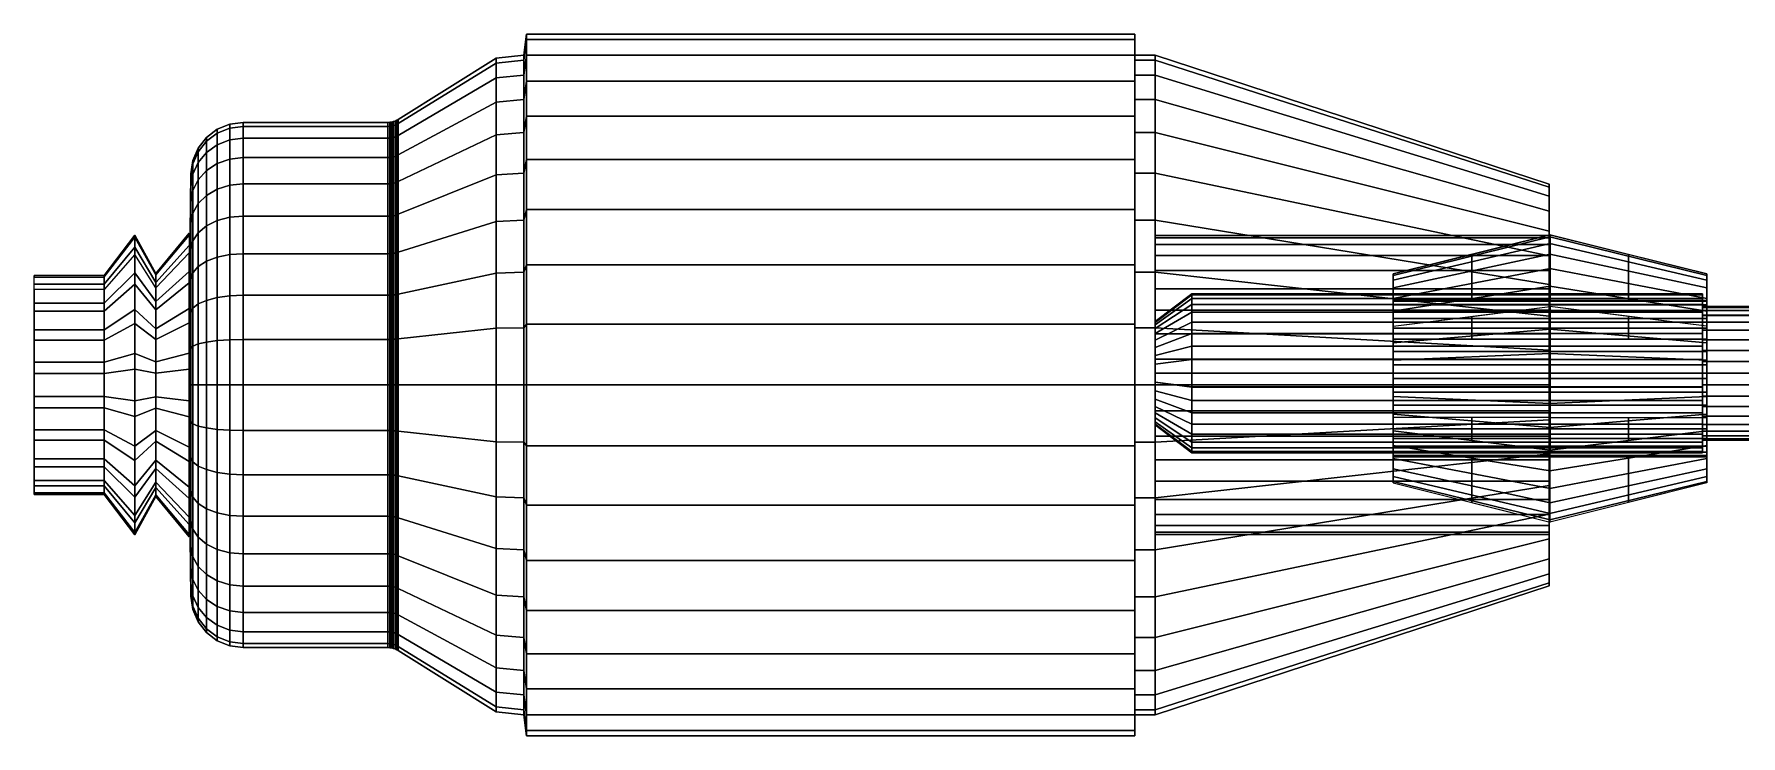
# Model space of a CAD drawing. Extents: x 30 to 421, y 59 to 190.
# Drawn here: x 290.6 to 355.9, y 76.6 to 103.5 of the extents above; entities that cross this region are included whole.
import ezdxf

# ---------------------------------------------------------------- set-up
doc = ezdxf.new("R2010")
doc.units = 0
doc.header["$MEASUREMENT"] = 0
doc.layers.get('0').update_dxf_attribs({"linetype": 'CONTINUOUS'})
for name, color, linetype in [('CHK', 7, 'CONTINUOUS'), ('CRK1', 7, 'CONTINUOUS'), ('GEAR2', 7, 'CONTINUOUS'), ('JAWS', 7, 'CONTINUOUS'), ('MESH2', 7, 'CONTINUOUS')]:
    doc.layers.add(name, color=color, linetype=linetype)

# ---------------------------------------------------------------- blocks, each defined once
blk = doc.blocks.new('JAWS')
mesh = blk.add_polymesh((2, 7))
for k, corner in enumerate([(6, 3.464, 2), (6, 3.759, 1.368), (6, 3.939, 0.695), (6, 4), (6, 3.939, -0.695), (6, 3.759, -1.368), (6, 3.464, -2), (0, 4.763, 2.75), (0, 5.168, 1.881), (0, 5.416, 0.955), (0, 5.5), (0, 5.416, -0.955), (0, 5.168, -1.881), (0, 4.763, -2.75)]):
    mesh.set_mesh_vertex(divmod(k, 7), corner)
mesh = blk.add_polymesh((2, 3))
for k, corner in enumerate([(6, 3.464, -2), (3, 4.114, -2.375), (0, 4.763, -2.75), (6, 2.598, -1.5), (3, 2.598, -1.5), (0, 2.598, -1.5)]):
    mesh.set_mesh_vertex(divmod(k, 3), corner)
mesh = blk.add_polymesh((2, 3))
for k, corner in enumerate([(6, 3.464, 2), (3, 4.114, 2.375), (0, 4.763, 2.75), (6, 2.598, 1.5), (3, 2.598, 1.5), (0, 2.598, 1.5)]):
    mesh.set_mesh_vertex(divmod(k, 3), corner)
mesh = blk.add_polymesh((2, 7))
for k, corner in enumerate([(6, 3.464, 2), (6, 3.759, 1.368), (6, 3.939, 0.695), (6, 4), (6, 3.939, -0.695), (6, 3.759, -1.368), (6, 3.464, -2), (6, 2.598, 1.5), (6, 2.819, 1.026), (6, 2.954, 0.521), (6, 3), (6, 2.954, -0.521), (6, 2.819, -1.026), (6, 2.598, -1.5)]):
    mesh.set_mesh_vertex(divmod(k, 7), corner)
mesh = blk.add_polymesh((2, 7))
for k, corner in enumerate([(6, 2.598, 1.5), (6, 2.819, 1.026), (6, 2.954, 0.521), (6, 3), (6, 2.954, -0.521), (6, 2.819, -1.026), (6, 2.598, -1.5), (0, 2.598, 1.5), (0, 2.819, 1.026), (0, 2.954, 0.521), (0, 3), (0, 2.954, -0.521), (0, 2.819, -1.026), (0, 2.598, -1.5)]):
    mesh.set_mesh_vertex(divmod(k, 7), corner)
mesh = blk.add_polymesh((2, 7))
for k, corner in enumerate([(6, -3.464, 2), (6, -3.064, 2.571), (6, -2.571, 3.064), (6, -2, 3.464), (6, -1.368, 3.759), (6, -0.695, 3.939), (6, 0, 4), (0, -4.763, 2.75), (0, -4.213, 3.535), (0, -3.535, 4.213), (0, -2.75, 4.763), (0, -1.881, 5.168), (0, -0.955, 5.416), (0, 0, 5.5)]):
    mesh.set_mesh_vertex(divmod(k, 7), corner)
mesh = blk.add_polymesh((2, 3))
for k, corner in enumerate([(6, 0, 4), (3, 0, 4.75), (0, 0, 5.5), (6, 0, 3), (3, 0, 3), (0, 0, 3)]):
    mesh.set_mesh_vertex(divmod(k, 3), corner)
mesh = blk.add_polymesh((2, 7))
for k, corner in enumerate([(6, -2.598, 1.5), (6, -2.298, 1.928), (6, -1.928, 2.298), (6, -1.5, 2.598), (6, -1.026, 2.819), (6, -0.521, 2.954), (6, 0, 3), (0, -2.598, 1.5), (0, -2.298, 1.928), (0, -1.928, 2.298), (0, -1.5, 2.598), (0, -1.026, 2.819), (0, -0.521, 2.954), (0, 0, 3)]):
    mesh.set_mesh_vertex(divmod(k, 7), corner)
mesh = blk.add_polymesh((2, 7))
for k, corner in enumerate([(6, -3.464, 2), (6, -3.064, 2.571), (6, -2.571, 3.064), (6, -2, 3.464), (6, -1.368, 3.759), (6, -0.695, 3.939), (6, 0, 4), (6, -2.598, 1.5), (6, -2.298, 1.928), (6, -1.928, 2.298), (6, -1.5, 2.598), (6, -1.026, 2.819), (6, -0.521, 2.954), (6, 0, 3)]):
    mesh.set_mesh_vertex(divmod(k, 7), corner)
mesh = blk.add_polymesh((2, 7))
for k, corner in enumerate([(6, 0, -4), (6, -0.695, -3.939), (6, -1.368, -3.759), (6, -2, -3.464), (6, -2.571, -3.064), (6, -3.064, -2.571), (6, -3.464, -2), (0, 0, -5.5), (0, -0.955, -5.416), (0, -1.881, -5.168), (0, -2.75, -4.763), (0, -3.535, -4.213), (0, -4.213, -3.535), (0, -4.763, -2.75)]):
    mesh.set_mesh_vertex(divmod(k, 7), corner)
mesh = blk.add_polymesh((2, 3))
for k, corner in enumerate([(6, 0, -4), (3, 0, -4.75), (0, 0, -5.5), (6, 0, -3), (3, 0, -3), (0, 0, -3)]):
    mesh.set_mesh_vertex(divmod(k, 3), corner)
mesh = blk.add_polymesh((2, 7))
for k, corner in enumerate([(6, 0, -3), (6, -0.521, -2.954), (6, -1.026, -2.819), (6, -1.5, -2.598), (6, -1.928, -2.298), (6, -2.298, -1.928), (6, -2.598, -1.5), (0, 0, -3), (0, -0.521, -2.954), (0, -1.026, -2.819), (0, -1.5, -2.598), (0, -1.928, -2.298), (0, -2.298, -1.928), (0, -2.598, -1.5)]):
    mesh.set_mesh_vertex(divmod(k, 7), corner)
mesh = blk.add_polymesh((2, 7))
for k, corner in enumerate([(6, 0, -4), (6, -0.695, -3.939), (6, -1.368, -3.759), (6, -2, -3.464), (6, -2.571, -3.064), (6, -3.064, -2.571), (6, -3.464, -2), (6, 0, -3), (6, -0.521, -2.954), (6, -1.026, -2.819), (6, -1.5, -2.598), (6, -1.928, -2.298), (6, -2.298, -1.928), (6, -2.598, -1.5)]):
    mesh.set_mesh_vertex(divmod(k, 7), corner)
mesh = blk.add_polymesh((2, 3))
for k, corner in enumerate([(6, -3.464, -2), (3, -4.114, -2.375), (0, -4.763, -2.75), (6, -2.598, -1.5), (3, -2.598, -1.5), (0, -2.598, -1.5)]):
    mesh.set_mesh_vertex(divmod(k, 3), corner)
mesh = blk.add_polymesh((2, 3))
for k, corner in enumerate([(6, -3.464, 2), (3, -4.114, 2.375), (0, -4.763, 2.75), (6, -2.598, 1.5), (3, -2.598, 1.5), (0, -2.598, 1.5)]):
    mesh.set_mesh_vertex(divmod(k, 3), corner)
blk = doc.blocks.new('BIT')
at = {"layer": 'MESH2'}
for points in [[(-28.118, -51.078), (-28.118, -51.563), (-47.663, -51.563), (-49.059, -50.496), (-49.059, -48.52)], [(-21.603, -51.078), (-28.118, -51.078)]]:
    blk.add_lwpolyline(points, dxfattribs=at)
mesh = blk.add_polymesh((36, 5), dxfattribs=dict(at, m_close=True))
for k, corner in enumerate([(-28.118, -51.078), (-28.118, -51.563), (-47.663, -51.563), (-49.059, -50.496), (-49.059, -48.52), (-28.118, -51.039, -0.444), (-28.118, -51.516, -0.528), (-47.663, -51.516, -0.528), (-49.059, -50.466, -0.343), (-49.059, -48.52), (-28.118, -50.923, -0.875), (-28.118, -51.379, -1.041), (-47.663, -51.379, -1.041), (-49.059, -50.377, -0.676), (-49.059, -48.52), (-28.118, -50.735, -1.279), (-28.118, -51.155, -1.521), (-47.663, -51.155, -1.521), (-49.059, -50.231, -0.988), (-49.059, -48.52), (-28.118, -50.479, -1.644), (-28.118, -50.851, -1.956), (-47.663, -50.851, -1.956), (-49.059, -50.034, -1.27), (-49.059, -48.52), (-28.118, -50.164, -1.959), (-28.118, -50.476, -2.331), (-47.663, -50.476, -2.331), (-49.059, -49.79, -1.513), (-49.059, -48.52), (-28.118, -49.799, -2.215), (-28.118, -50.041, -2.635), (-47.663, -50.041, -2.635), (-49.059, -49.508, -1.711), (-49.059, -48.52), (-28.118, -49.395, -2.403), (-28.118, -49.561, -2.859), (-47.663, -49.561, -2.859), (-49.059, -49.196, -1.857), (-49.059, -48.52), (-28.118, -48.964, -2.519), (-28.118, -49.048, -2.996), (-47.663, -49.048, -2.996), (-49.059, -48.863, -1.946), (-49.059, -48.52), (-28.118, -48.52, -2.558), (-28.118, -48.52, -3.042), (-47.663, -48.52, -3.042), (-49.059, -48.52, -1.976), (-49.059, -48.52), (-28.118, -48.076, -2.519), (-28.118, -47.992, -2.996), (-47.663, -47.992, -2.996), (-49.059, -48.177, -1.946), (-49.059, -48.52), (-28.118, -47.645, -2.403), (-28.118, -47.479, -2.859), (-47.663, -47.479, -2.859), (-49.059, -47.844, -1.857), (-49.059, -48.52), (-28.118, -47.241, -2.215), (-28.118, -46.999, -2.635), (-47.663, -46.999, -2.635), (-49.059, -47.532, -1.711), (-49.059, -48.52), (-28.118, -46.876, -1.959), (-28.118, -46.564, -2.331), (-47.663, -46.564, -2.331), (-49.059, -47.25, -1.513), (-49.059, -48.52), (-28.118, -46.561, -1.644), (-28.118, -46.189, -1.956), (-47.663, -46.189, -1.956), (-49.059, -47.007, -1.27), (-49.059, -48.52), (-28.118, -46.305, -1.279), (-28.118, -45.885, -1.521), (-47.663, -45.885, -1.521), (-49.059, -46.809, -0.988), (-49.059, -48.52), (-28.118, -46.117, -0.875), (-28.118, -45.661, -1.041), (-47.663, -45.661, -1.041), (-49.059, -46.664, -0.676), (-49.059, -48.52), (-28.118, -46.001, -0.444), (-28.118, -45.524, -0.528), (-47.663, -45.524, -0.528), (-49.059, -46.574, -0.343), (-49.059, -48.52), (-28.118, -45.962), (-28.118, -45.478), (-47.663, -45.478), (-49.059, -46.544), (-49.059, -48.52), (-28.118, -46.001, 0.444), (-28.118, -45.524, 0.528), (-47.663, -45.524, 0.528), (-49.059, -46.574, 0.343), (-49.059, -48.52), (-28.118, -46.117, 0.875), (-28.118, -45.661, 1.041), (-47.663, -45.661, 1.041), (-49.059, -46.664, 0.676), (-49.059, -48.52), (-28.118, -46.305, 1.279), (-28.118, -45.885, 1.521), (-47.663, -45.885, 1.521), (-49.059, -46.809, 0.988), (-49.059, -48.52), (-28.118, -46.561, 1.644), (-28.118, -46.189, 1.956), (-47.663, -46.189, 1.956), (-49.059, -47.007, 1.27), (-49.059, -48.52), (-28.118, -46.876, 1.959), (-28.118, -46.564, 2.331), (-47.663, -46.564, 2.331), (-49.059, -47.25, 1.513), (-49.059, -48.52), (-28.118, -47.241, 2.215), (-28.118, -46.999, 2.635), (-47.663, -46.999, 2.635), (-49.059, -47.532, 1.711), (-49.059, -48.52), (-28.118, -47.645, 2.403), (-28.118, -47.479, 2.859), (-47.663, -47.479, 2.859), (-49.059, -47.844, 1.857), (-49.059, -48.52), (-28.118, -48.076, 2.519), (-28.118, -47.992, 2.996), (-47.663, -47.992, 2.996), (-49.059, -48.177, 1.946), (-49.059, -48.52), (-28.118, -48.52, 2.558), (-28.118, -48.52, 3.042), (-47.663, -48.52, 3.042), (-49.059, -48.52, 1.976), (-49.059, -48.52), (-28.118, -48.964, 2.519), (-28.118, -49.048, 2.996), (-47.663, -49.048, 2.996), (-49.059, -48.863, 1.946), (-49.059, -48.52), (-28.118, -49.395, 2.403), (-28.118, -49.561, 2.859), (-47.663, -49.561, 2.859), (-49.059, -49.196, 1.857), (-49.059, -48.52), (-28.118, -49.799, 2.215), (-28.118, -50.041, 2.635), (-47.663, -50.041, 2.635), (-49.059, -49.508, 1.711), (-49.059, -48.52), (-28.118, -50.164, 1.959), (-28.118, -50.476, 2.331), (-47.663, -50.476, 2.331), (-49.059, -49.79, 1.513), (-49.059, -48.52), (-28.118, -50.479, 1.644), (-28.118, -50.851, 1.956), (-47.663, -50.851, 1.956), (-49.059, -50.034, 1.27), (-49.059, -48.52), (-28.118, -50.735, 1.279), (-28.118, -51.155, 1.521), (-47.663, -51.155, 1.521), (-49.059, -50.231, 0.988), (-49.059, -48.52), (-28.118, -50.923, 0.875), (-28.118, -51.379, 1.041), (-47.663, -51.379, 1.041), (-49.059, -50.377, 0.676), (-49.059, -48.52), (-28.118, -51.039, 0.444), (-28.118, -51.516, 0.528), (-47.663, -51.516, 0.528), (-49.059, -50.466, 0.343), (-49.059, -48.52)]):
    mesh.set_mesh_vertex(divmod(k, 5), corner)
mesh = blk.add_polymesh((36, 2), dxfattribs=dict(at, m_close=True))
for k, corner in enumerate([(-28.118, -51.078), (-21.603, -51.078), (-28.118, -51.039, -0.444), (-21.603, -51.039, -0.444), (-28.118, -50.923, -0.875), (-21.603, -50.923, -0.875), (-28.118, -50.735, -1.279), (-21.603, -50.735, -1.279), (-28.118, -50.479, -1.644), (-21.603, -50.479, -1.644), (-28.118, -50.164, -1.959), (-21.603, -50.164, -1.959), (-28.118, -49.799, -2.215), (-21.603, -49.799, -2.215), (-28.118, -49.395, -2.403), (-21.603, -49.395, -2.403), (-28.118, -48.964, -2.519), (-21.603, -48.964, -2.519), (-28.118, -48.52, -2.558), (-21.603, -48.52, -2.558), (-28.118, -48.076, -2.519), (-21.603, -48.076, -2.519), (-28.118, -47.645, -2.403), (-21.603, -47.645, -2.403), (-28.118, -47.241, -2.215), (-21.603, -47.241, -2.215), (-28.118, -46.876, -1.959), (-21.603, -46.876, -1.959), (-28.118, -46.561, -1.644), (-21.603, -46.561, -1.644), (-28.118, -46.305, -1.279), (-21.603, -46.305, -1.279), (-28.118, -46.117, -0.875), (-21.603, -46.117, -0.875), (-28.118, -46.001, -0.444), (-21.603, -46.001, -0.444), (-28.118, -45.962), (-21.603, -45.962), (-28.118, -46.001, 0.444), (-21.603, -46.001, 0.444), (-28.118, -46.117, 0.875), (-21.603, -46.117, 0.875), (-28.118, -46.305, 1.279), (-21.603, -46.305, 1.279), (-28.118, -46.561, 1.644), (-21.603, -46.561, 1.644), (-28.118, -46.876, 1.959), (-21.603, -46.876, 1.959), (-28.118, -47.241, 2.215), (-21.603, -47.241, 2.215), (-28.118, -47.645, 2.403), (-21.603, -47.645, 2.403), (-28.118, -48.076, 2.519), (-21.603, -48.076, 2.519), (-28.118, -48.52, 2.558), (-21.603, -48.52, 2.558), (-28.118, -48.964, 2.519), (-21.603, -48.964, 2.519), (-28.118, -49.395, 2.403), (-21.603, -49.395, 2.403), (-28.118, -49.799, 2.215), (-21.603, -49.799, 2.215), (-28.118, -50.164, 1.959), (-21.603, -50.164, 1.959), (-28.118, -50.479, 1.644), (-21.603, -50.479, 1.644), (-28.118, -50.735, 1.279), (-21.603, -50.735, 1.279), (-28.118, -50.923, 0.875), (-21.603, -50.923, 0.875), (-28.118, -51.039, 0.444), (-21.603, -51.039, 0.444)]):
    mesh.set_mesh_vertex(divmod(k, 2), corner)

msp = doc.modelspace()

# ---------------------------------------------------------------- block references
at = {"layer": 'CRK1', "color": 1, "extrusion": (2.3383e-10, 0.5, 0.866025), "rotation": 179.9999999732051}
msp.add_blockref('BIT', (-382.568, -127.011, 45.101), dxfattribs=at)
at = {"layer": 'JAWS', "extrusion": (2.3383e-10, 0.5, 0.866025), "xscale": -1, "rotation": 179.9999999732051}
msp.add_blockref('JAWS', (-348.618, -77.982, 45.581), dxfattribs=at)
at = {"layer": 'JAWS', "extrusion": (2.3383e-10, 0.5, 0.866025), "rotation": 179.9999999732051}
msp.add_blockref('JAWS', (-348.612, -77.982, 45.581), dxfattribs=at)

# ---------------------------------------------------------------- meshes
at = {"layer": 'CHK'}
mesh = msp.add_polymesh((4, 9), dxfattribs=at)
for k, corner in enumerate([(333.509, 95.711, 1.018), (348.577, 95.711, 1.018), (348.577, 97.644, 1.359), (333.511, 102.504, 2.215), (332.729, 102.504, 2.215), (332.729, 103.302, 2.356), (309.445, 103.302, 2.356), (309.348, 102.504, 2.215), (308.285, 102.392, 2.196), (333.509, 95.798, 0.024), (348.577, 95.798, 0.024), (348.577, 97.761, 0.024), (333.511, 102.696, 0.024), (332.729, 102.696, 0.024), (332.729, 103.507, 0.024), (309.445, 103.507, 0.024), (309.348, 102.696, 0.024), (308.285, 102.582, 0.024), (333.509, 95.711, -0.97), (348.577, 95.711, -0.97), (348.577, 97.644, -1.311), (333.511, 102.504, -2.168), (332.729, 102.504, -2.168), (332.729, 103.302, -2.309), (309.445, 103.302, -2.309), (309.348, 102.504, -2.168), (308.285, 102.392, -2.148), (333.509, 95.453, -1.934), (348.577, 95.453, -1.934), (348.577, 97.297, -2.605), (333.511, 101.934, -4.293), (332.729, 101.934, -4.293), (332.729, 102.696, -4.57), (309.445, 102.696, -4.57), (309.348, 101.934, -4.293), (308.285, 101.827, -4.254)]):
    mesh.set_mesh_vertex(divmod(k, 9), corner)
mesh = msp.add_polymesh((9, 9), dxfattribs=at)
for k, corner in enumerate([(333.509, 90.074, 5.748), (348.577, 90.074, 5.748), (348.577, 90.074, 7.71), (333.511, 90.074, 12.645), (332.729, 90.074, 12.645), (332.729, 90.074, 13.456), (309.445, 90.074, 13.456), (309.348, 90.074, 12.645), (308.285, 90.074, 12.531), (333.509, 91.068, 5.661), (348.577, 91.068, 5.661), (348.577, 91.409, 7.594), (333.511, 92.266, 12.454), (332.729, 92.266, 12.454), (332.729, 92.407, 13.252), (309.445, 92.407, 13.252), (309.348, 92.266, 12.454), (308.285, 92.246, 12.341), (333.509, 92.032, 5.402), (348.577, 92.032, 5.402), (348.577, 92.703, 7.247), (333.511, 94.391, 11.884), (332.729, 94.391, 11.884), (332.729, 94.668, 12.646), (309.445, 94.668, 12.646), (309.348, 94.391, 11.884), (308.285, 94.352, 11.777), (333.509, 92.936, 4.981), (348.577, 92.936, 4.981), (348.577, 93.917, 6.681), (333.511, 96.385, 10.954), (332.729, 96.385, 10.954), (332.729, 96.79, 11.657), (309.445, 96.79, 11.657), (309.348, 96.385, 10.954), (308.285, 96.328, 10.856), (333.509, 93.753, 4.408), (348.577, 93.753, 4.408), (348.577, 95.015, 5.912), (333.511, 98.187, 9.692), (332.729, 98.187, 9.692), (332.729, 98.708, 10.314), (309.445, 98.708, 10.314), (309.348, 98.187, 9.692), (308.285, 98.114, 9.605), (333.509, 94.459, 3.703), (348.577, 94.459, 3.703), (348.577, 95.962, 4.965), (333.511, 99.743, 8.137), (332.729, 99.743, 8.137), (332.729, 100.364, 8.658), (309.445, 100.364, 8.658), (309.348, 99.743, 8.137), (308.285, 99.655, 8.063), (333.509, 95.031, 2.886), (348.577, 95.031, 2.886), (348.577, 96.731, 3.867), (333.511, 101.005, 6.335), (332.729, 101.005, 6.335), (332.729, 101.707, 6.74), (309.445, 101.707, 6.74), (309.348, 101.005, 6.335), (308.285, 100.906, 6.278), (333.509, 95.453, 1.981), (348.577, 95.453, 1.981), (348.577, 97.297, 2.653), (333.511, 101.934, 4.341), (332.729, 101.934, 4.341), (332.729, 102.696, 4.618), (309.445, 102.696, 4.618), (309.348, 101.934, 4.341), (308.285, 101.827, 4.302), (333.509, 95.711, 1.018), (348.577, 95.711, 1.018), (348.577, 97.644, 1.359), (333.511, 102.504, 2.215), (332.729, 102.504, 2.215), (332.729, 103.302, 2.356), (309.445, 103.302, 2.356), (309.348, 102.504, 2.215), (308.285, 102.392, 2.196)]):
    mesh.set_mesh_vertex(divmod(k, 9), corner)
mesh = msp.add_polymesh((4, 9), dxfattribs=at)
for k, corner in enumerate([(308.285, 102.392, 2.196), (304.541, 100.087, 1.789), (304.48, 100.053, 1.783), (304.416, 100.025, 1.778), (304.35, 100.003, 1.775), (304.282, 99.988, 1.772), (304.213, 99.978, 1.77), (304.143, 99.975, 1.77), (298.604, 99.975, 1.77), (308.285, 102.582, 0.024), (304.541, 100.241, 0.024), (304.48, 100.207, 0.024), (304.416, 100.179, 0.024), (304.35, 100.157, 0.024), (304.282, 100.14, 0.024), (304.213, 100.131, 0.024), (304.143, 100.127, 0.024), (298.604, 100.127, 0.024), (308.285, 102.392, -2.148), (304.541, 100.087, -1.742), (304.48, 100.053, -1.736), (304.416, 100.025, -1.731), (304.35, 100.003, -1.727), (304.282, 99.988, -1.724), (304.213, 99.978, -1.723), (304.143, 99.975, -1.722), (298.604, 99.975, -1.722), (308.285, 101.827, -4.254), (304.541, 99.628, -3.454), (304.48, 99.596, -3.442), (304.416, 99.569, -3.432), (304.35, 99.548, -3.425), (304.282, 99.533, -3.419), (304.213, 99.524, -3.416), (304.143, 99.521, -3.415), (298.604, 99.521, -3.415)]):
    mesh.set_mesh_vertex(divmod(k, 9), corner)
mesh = msp.add_polymesh((9, 9), dxfattribs=at)
for k, corner in enumerate([(308.285, 90.074, 12.531), (304.541, 90.074, 10.191), (304.48, 90.074, 10.157), (304.416, 90.074, 10.129), (304.35, 90.074, 10.106), (304.282, 90.074, 10.09), (304.213, 90.074, 10.081), (304.143, 90.074, 10.077), (298.604, 90.074, 10.077), (308.285, 92.246, 12.341), (304.541, 91.84, 10.037), (304.48, 91.834, 10.003), (304.416, 91.829, 9.975), (304.35, 91.825, 9.953), (304.282, 91.822, 9.937), (304.213, 91.82, 9.928), (304.143, 91.82, 9.925), (298.604, 91.82, 9.925), (308.285, 94.352, 11.777), (304.541, 93.551, 9.578), (304.48, 93.54, 9.546), (304.416, 93.53, 9.519), (304.35, 93.522, 9.498), (304.282, 93.517, 9.483), (304.213, 93.514, 9.474), (304.143, 93.512, 9.471), (298.604, 93.512, 9.471), (308.285, 96.328, 10.856), (304.541, 95.158, 8.829), (304.48, 95.141, 8.799), (304.416, 95.126, 8.775), (304.35, 95.115, 8.756), (304.282, 95.107, 8.742), (304.213, 95.102, 8.733), (304.143, 95.101, 8.73), (298.604, 95.101, 8.73), (308.285, 98.114, 9.605), (304.541, 96.61, 7.813), (304.48, 96.588, 7.786), (304.416, 96.569, 7.765), (304.35, 96.555, 7.747), (304.282, 96.545, 7.735), (304.213, 96.538, 7.728), (304.143, 96.536, 7.725), (298.604, 96.536, 7.725), (308.285, 99.655, 8.063), (304.541, 97.863, 6.559), (304.48, 97.837, 6.537), (304.416, 97.815, 6.519), (304.35, 97.798, 6.505), (304.282, 97.785, 6.494), (304.213, 97.778, 6.488), (304.143, 97.775, 6.486), (298.604, 97.775, 6.486), (308.285, 100.906, 6.278), (304.541, 98.879, 5.108), (304.48, 98.85, 5.09), (304.416, 98.825, 5.076), (304.35, 98.806, 5.065), (304.282, 98.792, 5.057), (304.213, 98.783, 5.052), (304.143, 98.781, 5.051), (298.604, 98.781, 5.051), (308.285, 101.827, 4.302), (304.541, 99.628, 3.501), (304.48, 99.596, 3.49), (304.416, 99.569, 3.48), (304.35, 99.548, 3.472), (304.282, 99.533, 3.467), (304.213, 99.524, 3.463), (304.143, 99.521, 3.462), (298.604, 99.521, 3.462), (308.285, 102.392, 2.196), (304.541, 100.087, 1.789), (304.48, 100.053, 1.783), (304.416, 100.025, 1.778), (304.35, 100.003, 1.775), (304.282, 99.988, 1.772), (304.213, 99.978, 1.77), (304.143, 99.975, 1.77), (298.604, 99.975, 1.77)]):
    mesh.set_mesh_vertex(divmod(k, 9), corner)
mesh = msp.add_polymesh((9, 9), dxfattribs=at)
for k, corner in enumerate([(333.509, 95.031, -2.838), (348.577, 95.031, -2.838), (348.577, 96.731, -3.82), (333.511, 101.005, -6.287), (332.729, 101.005, -6.287), (332.729, 101.707, -6.693), (309.445, 101.707, -6.693), (309.348, 101.005, -6.287), (308.285, 100.906, -6.23), (333.509, 94.459, -3.655), (348.577, 94.459, -3.655), (348.577, 95.962, -4.917), (333.511, 99.743, -8.089), (332.729, 99.743, -8.089), (332.729, 100.364, -8.611), (309.445, 100.364, -8.611), (309.348, 99.743, -8.089), (308.285, 99.655, -8.016), (333.509, 93.753, -4.361), (348.577, 93.753, -4.361), (348.577, 95.015, -5.865), (333.511, 98.187, -9.645), (332.729, 98.187, -9.645), (332.729, 98.708, -10.266), (309.445, 98.708, -10.266), (309.348, 98.187, -9.645), (308.285, 98.114, -9.558), (333.509, 92.936, -4.933), (348.577, 92.936, -4.933), (348.577, 93.917, -6.633), (333.511, 96.385, -10.907), (332.729, 96.385, -10.907), (332.729, 96.79, -11.609), (309.445, 96.79, -11.609), (309.348, 96.385, -10.907), (308.285, 96.328, -10.808), (333.509, 92.032, -5.355), (348.577, 92.032, -5.355), (348.577, 92.703, -7.199), (333.511, 94.391, -11.837), (332.729, 94.391, -11.837), (332.729, 94.668, -12.599), (309.445, 94.668, -12.599), (309.348, 94.391, -11.837), (308.285, 94.352, -11.73), (333.509, 91.068, -5.613), (348.577, 91.068, -5.613), (348.577, 91.409, -7.546), (333.511, 92.266, -12.406), (332.729, 92.266, -12.406), (332.729, 92.407, -13.205), (309.445, 92.407, -13.205), (309.348, 92.266, -12.406), (308.285, 92.246, -12.294), (333.509, 90.074, -5.7), (348.577, 90.074, -5.7), (348.577, 90.074, -7.663), (333.511, 90.074, -12.598), (332.729, 90.074, -12.598), (332.729, 90.074, -13.409), (309.445, 90.074, -13.409), (309.348, 90.074, -12.598), (308.285, 90.074, -12.484), (333.509, 89.08, -5.613), (348.577, 89.08, -5.613), (348.577, 88.739, -7.546), (333.511, 87.882, -12.406), (332.729, 87.882, -12.406), (332.729, 87.741, -13.205), (309.445, 87.741, -13.205), (309.348, 87.882, -12.406), (308.285, 87.902, -12.294), (333.509, 88.116, -5.355), (348.577, 88.116, -5.355), (348.577, 87.445, -7.199), (333.511, 85.757, -11.837), (332.729, 85.757, -11.837), (332.729, 85.48, -12.599), (309.445, 85.48, -12.599), (309.348, 85.757, -11.837), (308.285, 85.796, -11.73)]):
    mesh.set_mesh_vertex(divmod(k, 9), corner)
mesh = msp.add_polymesh((9, 9), dxfattribs=at)
for k, corner in enumerate([(308.285, 100.906, -6.23), (304.541, 98.879, -5.06), (304.48, 98.85, -5.043), (304.416, 98.825, -5.029), (304.35, 98.806, -5.018), (304.282, 98.792, -5.009), (304.213, 98.783, -5.005), (304.143, 98.781, -5.003), (298.604, 98.781, -5.003), (308.285, 99.655, -8.016), (304.541, 97.863, -6.512), (304.48, 97.837, -6.49), (304.416, 97.815, -6.472), (304.35, 97.798, -6.457), (304.282, 97.785, -6.447), (304.213, 97.778, -6.441), (304.143, 97.775, -6.438), (298.604, 97.775, -6.438), (308.285, 98.114, -9.558), (304.541, 96.61, -7.765), (304.48, 96.588, -7.739), (304.416, 96.569, -7.717), (304.35, 96.555, -7.7), (304.282, 96.545, -7.688), (304.213, 96.538, -7.68), (304.143, 96.536, -7.678), (298.604, 96.536, -7.678), (308.285, 96.328, -10.808), (304.541, 95.158, -8.782), (304.48, 95.141, -8.752), (304.416, 95.126, -8.727), (304.35, 95.115, -8.708), (304.282, 95.107, -8.694), (304.213, 95.102, -8.686), (304.143, 95.101, -8.683), (298.604, 95.101, -8.683), (308.285, 94.352, -11.73), (304.541, 93.551, -9.531), (304.48, 93.54, -9.498), (304.416, 93.53, -9.472), (304.35, 93.522, -9.451), (304.282, 93.517, -9.436), (304.213, 93.514, -9.426), (304.143, 93.512, -9.423), (298.604, 93.512, -9.423), (308.285, 92.246, -12.294), (304.541, 91.84, -9.989), (304.48, 91.834, -9.956), (304.416, 91.829, -9.928), (304.35, 91.825, -9.906), (304.282, 91.822, -9.89), (304.213, 91.82, -9.88), (304.143, 91.82, -9.877), (298.604, 91.82, -9.877), (308.285, 90.074, -12.484), (304.541, 90.074, -10.144), (304.48, 90.074, -10.11), (304.416, 90.074, -10.081), (304.35, 90.074, -10.059), (304.282, 90.074, -10.043), (304.213, 90.074, -10.033), (304.143, 90.074, -10.03), (298.604, 90.074, -10.03), (308.285, 87.902, -12.294), (304.541, 88.308, -9.989), (304.48, 88.314, -9.956), (304.416, 88.319, -9.928), (304.35, 88.323, -9.906), (304.282, 88.326, -9.89), (304.213, 88.328, -9.88), (304.143, 88.328, -9.877), (298.604, 88.328, -9.877), (308.285, 85.796, -11.73), (304.541, 86.596, -9.531), (304.48, 86.608, -9.498), (304.416, 86.618, -9.472), (304.35, 86.626, -9.451), (304.282, 86.631, -9.436), (304.213, 86.634, -9.426), (304.143, 86.635, -9.423), (298.604, 86.635, -9.423)]):
    mesh.set_mesh_vertex(divmod(k, 9), corner)
mesh = msp.add_polymesh((4, 8), dxfattribs=at)
for k, corner in enumerate([(298.604, 99.975, 1.77), (298.091, 99.908, 1.758), (297.612, 99.715, 1.724), (297.2, 99.406, 1.669), (296.881, 99.004, 1.598), (296.678, 98.535, 1.516), (296.604, 98.031, 1.427), (296.574, 95.838, 1.04), (298.604, 100.127, 0.024), (298.091, 100.06, 0.024), (297.612, 99.863, 0.024), (297.2, 99.55, 0.024), (296.881, 99.142, 0.024), (296.678, 98.666, 0.024), (296.604, 98.153, 0.024), (296.574, 95.927, 0.024), (298.604, 99.975, -1.722), (298.091, 99.908, -1.71), (297.612, 99.715, -1.676), (297.2, 99.406, -1.622), (296.881, 99.004, -1.551), (296.678, 98.535, -1.468), (296.604, 98.031, -1.379), (296.574, 95.838, -0.993), (298.604, 99.521, -3.415), (298.091, 99.458, -3.392), (297.612, 99.273, -3.324), (297.2, 98.979, -3.217), (296.881, 98.595, -3.078), (296.678, 98.148, -2.915), (296.604, 97.666, -2.74), (296.574, 95.574, -1.978)]):
    mesh.set_mesh_vertex(divmod(k, 8), corner)
mesh = msp.add_polymesh((9, 8), dxfattribs=at)
for k, corner in enumerate([(298.604, 90.074, 10.077), (298.091, 90.074, 10.01), (297.612, 90.074, 9.813), (297.2, 90.074, 9.5), (296.881, 90.074, 9.092), (296.678, 90.074, 8.615), (296.604, 90.074, 8.103), (296.574, 90.074, 5.877), (298.604, 91.82, 9.925), (298.091, 91.808, 9.858), (297.612, 91.774, 9.664), (297.2, 91.72, 9.356), (296.881, 91.649, 8.954), (296.678, 91.566, 8.485), (296.604, 91.477, 7.98), (296.574, 91.09, 5.788), (298.604, 93.512, 9.471), (298.091, 93.489, 9.408), (297.612, 93.422, 9.223), (297.2, 93.315, 8.929), (296.881, 93.175, 8.545), (296.678, 93.013, 8.097), (296.604, 92.837, 7.616), (296.574, 92.076, 5.524), (298.604, 95.101, 8.73), (298.091, 95.067, 8.672), (297.612, 94.969, 8.502), (297.2, 94.812, 8.23), (296.881, 94.608, 7.877), (296.678, 94.37, 7.464), (296.604, 94.114, 7.021), (296.574, 93, 5.093), (298.604, 96.536, 7.725), (298.091, 96.493, 7.674), (297.612, 96.366, 7.523), (297.2, 96.165, 7.283), (296.881, 95.903, 6.97), (296.678, 95.597, 6.605), (296.604, 95.267, 6.213), (296.574, 93.836, 4.507), (298.604, 97.775, 6.486), (298.091, 97.724, 6.443), (297.612, 97.573, 6.316), (297.2, 97.333, 6.115), (296.881, 97.02, 5.853), (296.678, 96.656, 5.546), (296.604, 96.263, 5.217), (296.574, 94.558, 3.786), (298.604, 98.781, 5.051), (298.091, 98.722, 5.017), (297.612, 98.552, 4.918), (297.2, 98.281, 4.762), (296.881, 97.927, 4.558), (296.678, 97.515, 4.32), (296.604, 97.071, 4.063), (296.574, 95.143, 2.95), (298.604, 99.521, 3.462), (298.091, 99.458, 3.439), (297.612, 99.273, 3.372), (297.2, 98.979, 3.265), (296.881, 98.595, 3.125), (296.678, 98.148, 2.962), (296.604, 97.666, 2.787), (296.574, 95.574, 2.026), (298.604, 99.975, 1.77), (298.091, 99.908, 1.758), (297.612, 99.715, 1.724), (297.2, 99.406, 1.669), (296.881, 99.004, 1.598), (296.678, 98.535, 1.516), (296.604, 98.031, 1.427), (296.574, 95.838, 1.04)]):
    mesh.set_mesh_vertex(divmod(k, 8), corner)
mesh = msp.add_polymesh((9, 8), dxfattribs=at)
for k, corner in enumerate([(298.604, 98.781, -5.003), (298.091, 98.722, -4.969), (297.612, 98.552, -4.871), (297.2, 98.281, -4.714), (296.881, 97.927, -4.51), (296.678, 97.515, -4.272), (296.604, 97.071, -4.016), (296.574, 95.143, -2.903), (298.604, 97.775, -6.438), (298.091, 97.724, -6.395), (297.612, 97.573, -6.269), (297.2, 97.333, -6.067), (296.881, 97.02, -5.805), (296.678, 96.656, -5.499), (296.604, 96.263, -5.17), (296.574, 94.558, -3.738), (298.604, 96.536, -7.678), (298.091, 96.493, -7.626), (297.612, 96.366, -7.475), (297.2, 96.165, -7.235), (296.881, 95.903, -6.923), (296.678, 95.597, -6.558), (296.604, 95.267, -6.165), (296.574, 93.836, -4.46), (298.604, 95.101, -8.683), (298.091, 95.067, -8.624), (297.612, 94.969, -8.454), (297.2, 94.812, -8.183), (296.881, 94.608, -7.829), (296.678, 94.37, -7.417), (296.604, 94.114, -6.973), (296.574, 93, -5.045), (298.604, 93.512, -9.423), (298.091, 93.489, -9.36), (297.612, 93.422, -9.175), (297.2, 93.315, -8.881), (296.881, 93.175, -8.497), (296.678, 93.013, -8.05), (296.604, 92.837, -7.568), (296.574, 92.076, -5.476), (298.604, 91.82, -9.877), (298.091, 91.808, -9.811), (297.612, 91.774, -9.617), (297.2, 91.72, -9.309), (296.881, 91.649, -8.906), (296.678, 91.566, -8.437), (296.604, 91.477, -7.933), (296.574, 91.09, -5.74), (298.604, 90.074, -10.03), (298.091, 90.074, -9.962), (297.612, 90.074, -9.766), (297.2, 90.074, -9.453), (296.881, 90.074, -9.044), (296.678, 90.074, -8.568), (296.604, 90.074, -8.056), (296.574, 90.074, -5.829), (298.604, 88.328, -9.877), (298.091, 88.34, -9.811), (297.612, 88.374, -9.617), (297.2, 88.428, -9.309), (296.881, 88.499, -8.906), (296.678, 88.582, -8.437), (296.604, 88.671, -7.933), (296.574, 89.058, -5.74), (298.604, 86.635, -9.423), (298.091, 86.659, -9.36), (297.612, 86.726, -9.175), (297.2, 86.833, -8.881), (296.881, 86.973, -8.497), (296.678, 87.135, -8.05), (296.604, 87.311, -7.568), (296.574, 88.072, -5.476)]):
    mesh.set_mesh_vertex(divmod(k, 8), corner)
mesh = msp.add_polymesh((9, 8), dxfattribs=at)
for k, corner in enumerate([(298.604, 80.173, 1.77), (298.091, 80.24, 1.758), (297.612, 80.433, 1.724), (297.2, 80.742, 1.669), (296.881, 81.144, 1.598), (296.678, 81.613, 1.516), (296.604, 82.117, 1.427), (296.574, 84.31, 1.04), (298.604, 80.627, 3.462), (298.091, 80.69, 3.439), (297.612, 80.875, 3.372), (297.2, 81.169, 3.265), (296.881, 81.553, 3.125), (296.678, 82, 2.962), (296.604, 82.482, 2.787), (296.574, 84.574, 2.026), (298.604, 81.367, 5.051), (298.091, 81.426, 5.017), (297.612, 81.596, 4.918), (297.2, 81.867, 4.762), (296.881, 82.221, 4.558), (296.678, 82.633, 4.32), (296.604, 83.077, 4.063), (296.574, 85.005, 2.95), (298.604, 82.373, 6.486), (298.091, 82.424, 6.443), (297.612, 82.575, 6.316), (297.2, 82.815, 6.115), (296.881, 83.127, 5.853), (296.678, 83.492, 5.546), (296.604, 83.885, 5.217), (296.574, 85.59, 3.786), (298.604, 83.612, 7.725), (298.091, 83.655, 7.674), (297.612, 83.782, 7.523), (297.2, 83.983, 7.283), (296.881, 84.245, 6.97), (296.678, 84.551, 6.605), (296.604, 84.881, 6.213), (296.574, 86.312, 4.507), (298.604, 85.047, 8.73), (298.091, 85.081, 8.672), (297.612, 85.179, 8.502), (297.2, 85.336, 8.23), (296.881, 85.54, 7.877), (296.678, 85.778, 7.464), (296.604, 86.034, 7.021), (296.574, 87.147, 5.093), (298.604, 86.635, 9.471), (298.091, 86.659, 9.408), (297.612, 86.726, 9.223), (297.2, 86.833, 8.929), (296.881, 86.973, 8.545), (296.678, 87.135, 8.097), (296.604, 87.311, 7.616), (296.574, 88.072, 5.524), (298.604, 88.328, 9.925), (298.091, 88.34, 9.858), (297.612, 88.374, 9.664), (297.2, 88.428, 9.356), (296.881, 88.499, 8.954), (296.678, 88.582, 8.485), (296.604, 88.671, 7.98), (296.574, 89.058, 5.788), (298.604, 90.074, 10.077), (298.091, 90.074, 10.01), (297.612, 90.074, 9.813), (297.2, 90.074, 9.5), (296.881, 90.074, 9.092), (296.678, 90.074, 8.615), (296.604, 90.074, 8.103), (296.574, 90.074, 5.877)]):
    mesh.set_mesh_vertex(divmod(k, 8), corner)
mesh = msp.add_polymesh((9, 9), dxfattribs=at)
for k, corner in enumerate([(308.285, 77.756, 2.196), (304.541, 80.061, 1.789), (304.48, 80.095, 1.783), (304.416, 80.123, 1.778), (304.35, 80.145, 1.775), (304.282, 80.16, 1.772), (304.213, 80.17, 1.77), (304.143, 80.173, 1.77), (298.604, 80.173, 1.77), (308.285, 78.321, 4.302), (304.541, 80.52, 3.501), (304.48, 80.552, 3.49), (304.416, 80.578, 3.48), (304.35, 80.599, 3.472), (304.282, 80.615, 3.467), (304.213, 80.624, 3.463), (304.143, 80.627, 3.462), (298.604, 80.627, 3.462), (308.285, 79.242, 6.278), (304.541, 81.269, 5.108), (304.48, 81.298, 5.09), (304.416, 81.323, 5.076), (304.35, 81.342, 5.065), (304.282, 81.356, 5.057), (304.213, 81.365, 5.052), (304.143, 81.367, 5.051), (298.604, 81.367, 5.051), (308.285, 80.493, 8.063), (304.541, 82.285, 6.559), (304.48, 82.311, 6.537), (304.416, 82.333, 6.519), (304.35, 82.35, 6.505), (304.282, 82.363, 6.494), (304.213, 82.37, 6.488), (304.143, 82.373, 6.486), (298.604, 82.373, 6.486), (308.285, 82.034, 9.605), (304.541, 83.538, 7.813), (304.48, 83.56, 7.786), (304.416, 83.579, 7.765), (304.35, 83.593, 7.747), (304.282, 83.603, 7.735), (304.213, 83.61, 7.728), (304.143, 83.612, 7.725), (298.604, 83.612, 7.725), (308.285, 83.82, 10.856), (304.541, 84.99, 8.829), (304.48, 85.007, 8.799), (304.416, 85.022, 8.775), (304.35, 85.033, 8.756), (304.282, 85.041, 8.742), (304.213, 85.046, 8.733), (304.143, 85.047, 8.73), (298.604, 85.047, 8.73), (308.285, 85.796, 11.777), (304.541, 86.596, 9.578), (304.48, 86.608, 9.546), (304.416, 86.618, 9.519), (304.35, 86.626, 9.498), (304.282, 86.631, 9.483), (304.213, 86.634, 9.474), (304.143, 86.635, 9.471), (298.604, 86.635, 9.471), (308.285, 87.902, 12.341), (304.541, 88.308, 10.037), (304.48, 88.314, 10.003), (304.416, 88.319, 9.975), (304.35, 88.323, 9.953), (304.282, 88.326, 9.937), (304.213, 88.328, 9.928), (304.143, 88.328, 9.925), (298.604, 88.328, 9.925), (308.285, 90.074, 12.531), (304.541, 90.074, 10.191), (304.48, 90.074, 10.157), (304.416, 90.074, 10.129), (304.35, 90.074, 10.106), (304.282, 90.074, 10.09), (304.213, 90.074, 10.081), (304.143, 90.074, 10.077), (298.604, 90.074, 10.077)]):
    mesh.set_mesh_vertex(divmod(k, 9), corner)
mesh = msp.add_polymesh((9, 9), dxfattribs=at)
for k, corner in enumerate([(333.509, 84.437, 1.018), (348.577, 84.437, 1.018), (348.577, 82.504, 1.359), (333.511, 77.644, 2.215), (332.729, 77.644, 2.215), (332.729, 76.845, 2.356), (309.445, 76.845, 2.356), (309.348, 77.644, 2.215), (308.285, 77.756, 2.196), (333.509, 84.695, 1.981), (348.577, 84.695, 1.981), (348.577, 82.851, 2.653), (333.511, 78.214, 4.341), (332.729, 78.214, 4.341), (332.729, 77.452, 4.618), (309.445, 77.452, 4.618), (309.348, 78.214, 4.341), (308.285, 78.321, 4.302), (333.509, 85.117, 2.886), (348.577, 85.117, 2.886), (348.577, 83.417, 3.867), (333.511, 79.143, 6.335), (332.729, 79.143, 6.335), (332.729, 78.441, 6.74), (309.445, 78.441, 6.74), (309.348, 79.143, 6.335), (308.285, 79.242, 6.278), (333.509, 85.689, 3.703), (348.577, 85.689, 3.703), (348.577, 84.186, 4.965), (333.511, 80.405, 8.137), (332.729, 80.405, 8.137), (332.729, 79.784, 8.658), (309.445, 79.784, 8.658), (309.348, 80.405, 8.137), (308.285, 80.493, 8.063), (333.509, 86.395, 4.408), (348.577, 86.395, 4.408), (348.577, 85.133, 5.912), (333.511, 81.961, 9.692), (332.729, 81.961, 9.692), (332.729, 81.44, 10.314), (309.445, 81.44, 10.314), (309.348, 81.961, 9.692), (308.285, 82.034, 9.605), (333.509, 87.212, 4.981), (348.577, 87.212, 4.981), (348.577, 86.231, 6.681), (333.511, 83.763, 10.954), (332.729, 83.763, 10.954), (332.729, 83.358, 11.657), (309.445, 83.358, 11.657), (309.348, 83.763, 10.954), (308.285, 83.82, 10.856), (333.509, 88.116, 5.402), (348.577, 88.116, 5.402), (348.577, 87.445, 7.247), (333.511, 85.757, 11.884), (332.729, 85.757, 11.884), (332.729, 85.48, 12.646), (309.445, 85.48, 12.646), (309.348, 85.757, 11.884), (308.285, 85.796, 11.777), (333.509, 89.08, 5.661), (348.577, 89.08, 5.661), (348.577, 88.739, 7.594), (333.511, 87.882, 12.454), (332.729, 87.882, 12.454), (332.729, 87.741, 13.252), (309.445, 87.741, 13.252), (309.348, 87.882, 12.454), (308.285, 87.902, 12.341), (333.509, 90.074, 5.748), (348.577, 90.074, 5.748), (348.577, 90.074, 7.71), (333.511, 90.074, 12.645), (332.729, 90.074, 12.645), (332.729, 90.074, 13.456), (309.445, 90.074, 13.456), (309.348, 90.074, 12.645), (308.285, 90.074, 12.531)]):
    mesh.set_mesh_vertex(divmod(k, 9), corner)
mesh = msp.add_polymesh((9, 8), dxfattribs=at)
for k, corner in enumerate([(298.604, 86.635, -9.423), (298.091, 86.659, -9.36), (297.612, 86.726, -9.175), (297.2, 86.833, -8.881), (296.881, 86.973, -8.497), (296.678, 87.135, -8.05), (296.604, 87.311, -7.568), (296.574, 88.072, -5.476), (298.604, 85.047, -8.683), (298.091, 85.081, -8.624), (297.612, 85.179, -8.454), (297.2, 85.336, -8.183), (296.881, 85.54, -7.829), (296.678, 85.778, -7.417), (296.604, 86.034, -6.973), (296.574, 87.147, -5.045), (298.604, 83.612, -7.678), (298.091, 83.655, -7.626), (297.612, 83.782, -7.475), (297.2, 83.983, -7.235), (296.881, 84.245, -6.923), (296.678, 84.551, -6.558), (296.604, 84.881, -6.165), (296.574, 86.312, -4.46), (298.604, 82.373, -6.438), (298.091, 82.424, -6.395), (297.612, 82.575, -6.269), (297.2, 82.815, -6.067), (296.881, 83.127, -5.805), (296.678, 83.492, -5.499), (296.604, 83.885, -5.17), (296.574, 85.59, -3.738), (298.604, 81.367, -5.003), (298.091, 81.426, -4.969), (297.612, 81.596, -4.871), (297.2, 81.867, -4.714), (296.881, 82.221, -4.51), (296.678, 82.633, -4.272), (296.604, 83.077, -4.016), (296.574, 85.005, -2.903), (298.604, 80.627, -3.415), (298.091, 80.69, -3.392), (297.612, 80.875, -3.324), (297.2, 81.169, -3.217), (296.881, 81.553, -3.078), (296.678, 82, -2.915), (296.604, 82.482, -2.74), (296.574, 84.574, -1.978), (298.604, 80.173, -1.722), (298.091, 80.24, -1.71), (297.612, 80.433, -1.676), (297.2, 80.742, -1.622), (296.881, 81.144, -1.551), (296.678, 81.613, -1.468), (296.604, 82.117, -1.379), (296.574, 84.31, -0.993), (298.604, 80.02, 0.024), (298.091, 80.088, 0.024), (297.612, 80.285, 0.024), (297.2, 80.598, 0.024), (296.881, 81.006, 0.024), (296.678, 81.482, 0.024), (296.604, 81.995, 0.024), (296.574, 84.221, 0.024), (298.604, 80.173, 1.77), (298.091, 80.24, 1.758), (297.612, 80.433, 1.724), (297.2, 80.742, 1.669), (296.881, 81.144, 1.598), (296.678, 81.613, 1.516), (296.604, 82.117, 1.427), (296.574, 84.31, 1.04)]):
    mesh.set_mesh_vertex(divmod(k, 8), corner)
mesh = msp.add_polymesh((9, 9), dxfattribs=at)
for k, corner in enumerate([(333.509, 88.116, -5.355), (348.577, 88.116, -5.355), (348.577, 87.445, -7.199), (333.511, 85.757, -11.837), (332.729, 85.757, -11.837), (332.729, 85.48, -12.599), (309.445, 85.48, -12.599), (309.348, 85.757, -11.837), (308.285, 85.796, -11.73), (333.509, 87.212, -4.933), (348.577, 87.212, -4.933), (348.577, 86.231, -6.633), (333.511, 83.763, -10.907), (332.729, 83.763, -10.907), (332.729, 83.358, -11.609), (309.445, 83.358, -11.609), (309.348, 83.763, -10.907), (308.285, 83.82, -10.808), (333.509, 86.395, -4.361), (348.577, 86.395, -4.361), (348.577, 85.133, -5.865), (333.511, 81.961, -9.645), (332.729, 81.961, -9.645), (332.729, 81.44, -10.266), (309.445, 81.44, -10.266), (309.348, 81.961, -9.645), (308.285, 82.034, -9.558), (333.509, 85.689, -3.655), (348.577, 85.689, -3.655), (348.577, 84.186, -4.917), (333.511, 80.405, -8.089), (332.729, 80.405, -8.089), (332.729, 79.784, -8.611), (309.445, 79.784, -8.611), (309.348, 80.405, -8.089), (308.285, 80.493, -8.016), (333.509, 85.117, -2.838), (348.577, 85.117, -2.838), (348.577, 83.417, -3.82), (333.511, 79.143, -6.287), (332.729, 79.143, -6.287), (332.729, 78.441, -6.693), (309.445, 78.441, -6.693), (309.348, 79.143, -6.287), (308.285, 79.242, -6.23), (333.509, 84.695, -1.934), (348.577, 84.695, -1.934), (348.577, 82.851, -2.605), (333.511, 78.214, -4.293), (332.729, 78.214, -4.293), (332.729, 77.452, -4.57), (309.445, 77.452, -4.57), (309.348, 78.214, -4.293), (308.285, 78.321, -4.254), (333.509, 84.437, -0.97), (348.577, 84.437, -0.97), (348.577, 82.504, -1.311), (333.511, 77.644, -2.168), (332.729, 77.644, -2.168), (332.729, 76.845, -2.309), (309.445, 76.845, -2.309), (309.348, 77.644, -2.168), (308.285, 77.756, -2.148), (333.509, 84.35, 0.024), (348.577, 84.35, 0.024), (348.577, 82.387, 0.024), (333.511, 77.452, 0.024), (332.729, 77.452, 0.024), (332.729, 76.641, 0.024), (309.445, 76.641, 0.024), (309.348, 77.452, 0.024), (308.285, 77.566, 0.024), (333.509, 84.437, 1.018), (348.577, 84.437, 1.018), (348.577, 82.504, 1.359), (333.511, 77.644, 2.215), (332.729, 77.644, 2.215), (332.729, 76.845, 2.356), (309.445, 76.845, 2.356), (309.348, 77.644, 2.215), (308.285, 77.756, 2.196)]):
    mesh.set_mesh_vertex(divmod(k, 9), corner)
mesh = msp.add_polymesh((9, 9), dxfattribs=at)
for k, corner in enumerate([(308.285, 85.796, -11.73), (304.541, 86.596, -9.531), (304.48, 86.608, -9.498), (304.416, 86.618, -9.472), (304.35, 86.626, -9.451), (304.282, 86.631, -9.436), (304.213, 86.634, -9.426), (304.143, 86.635, -9.423), (298.604, 86.635, -9.423), (308.285, 83.82, -10.808), (304.541, 84.99, -8.782), (304.48, 85.007, -8.752), (304.416, 85.022, -8.727), (304.35, 85.033, -8.708), (304.282, 85.041, -8.694), (304.213, 85.046, -8.686), (304.143, 85.047, -8.683), (298.604, 85.047, -8.683), (308.285, 82.034, -9.558), (304.541, 83.538, -7.765), (304.48, 83.56, -7.739), (304.416, 83.579, -7.717), (304.35, 83.593, -7.7), (304.282, 83.603, -7.688), (304.213, 83.61, -7.68), (304.143, 83.612, -7.678), (298.604, 83.612, -7.678), (308.285, 80.493, -8.016), (304.541, 82.285, -6.512), (304.48, 82.311, -6.49), (304.416, 82.333, -6.472), (304.35, 82.35, -6.457), (304.282, 82.363, -6.447), (304.213, 82.37, -6.441), (304.143, 82.373, -6.438), (298.604, 82.373, -6.438), (308.285, 79.242, -6.23), (304.541, 81.269, -5.06), (304.48, 81.298, -5.043), (304.416, 81.323, -5.029), (304.35, 81.342, -5.018), (304.282, 81.356, -5.009), (304.213, 81.365, -5.005), (304.143, 81.367, -5.003), (298.604, 81.367, -5.003), (308.285, 78.321, -4.254), (304.541, 80.52, -3.454), (304.48, 80.552, -3.442), (304.416, 80.578, -3.432), (304.35, 80.599, -3.425), (304.282, 80.615, -3.419), (304.213, 80.624, -3.416), (304.143, 80.627, -3.415), (298.604, 80.627, -3.415), (308.285, 77.756, -2.148), (304.541, 80.061, -1.742), (304.48, 80.095, -1.736), (304.416, 80.123, -1.731), (304.35, 80.145, -1.727), (304.282, 80.16, -1.724), (304.213, 80.17, -1.723), (304.143, 80.173, -1.722), (298.604, 80.173, -1.722), (308.285, 77.566, 0.024), (304.541, 79.906, 0.024), (304.48, 79.941, 0.024), (304.416, 79.969, 0.024), (304.35, 79.991, 0.024), (304.282, 80.008, 0.024), (304.213, 80.017, 0.024), (304.143, 80.02, 0.024), (298.604, 80.02, 0.024), (308.285, 77.756, 2.196), (304.541, 80.061, 1.789), (304.48, 80.095, 1.783), (304.416, 80.123, 1.778), (304.35, 80.145, 1.775), (304.282, 80.16, 1.772), (304.213, 80.17, 1.77), (304.143, 80.173, 1.77), (298.604, 80.173, 1.77)]):
    mesh.set_mesh_vertex(divmod(k, 9), corner)
at = {"layer": 'GEAR2'}
mesh = msp.add_polymesh((20, 5), dxfattribs=dict(at, m_close=True))
for k, corner in enumerate([(296.543, 95.137, -2.899), (295.259, 93.793, -2.123), (294.457, 95.073, -2.862), (293.28, 93.729, -2.086), (290.606, 93.729, -2.086), (296.543, 93.986, -4.321), (295.259, 92.947, -3.167), (294.457, 93.937, -4.266), (293.28, 92.898, -3.112), (290.606, 92.898, -3.112), (296.543, 92.452, -5.317), (295.259, 91.82, -3.899), (294.457, 92.422, -5.25), (293.28, 91.79, -3.831), (290.606, 91.79, -3.831), (296.543, 90.685, -5.791), (295.259, 90.523, -4.247), (294.457, 90.677, -5.717), (293.28, 90.515, -4.173), (290.606, 90.515, -4.173), (296.543, 88.858, -5.695), (295.259, 89.181, -4.176), (294.457, 88.874, -5.623), (293.28, 89.197, -4.104), (290.606, 89.197, -4.104), (296.543, 87.151, -5.039), (295.259, 87.927, -3.695), (294.457, 87.188, -4.975), (293.28, 87.964, -3.631), (290.606, 87.964, -3.631), (296.543, 85.729, -3.888), (295.259, 86.883, -2.849), (294.457, 85.784, -3.839), (293.28, 86.938, -2.8), (290.606, 86.938, -2.8), (296.543, 84.733, -2.354), (295.259, 86.151, -1.723), (294.457, 84.801, -2.324), (293.28, 86.219, -1.693), (290.606, 86.219, -1.693), (296.543, 84.26, -0.587), (295.259, 85.804, -0.425), (294.457, 84.333, -0.58), (293.28, 85.877, -0.417), (290.606, 85.877, -0.417), (296.543, 84.355, 1.239), (295.259, 85.874, 0.917), (294.457, 84.428, 1.224), (293.28, 85.946, 0.901), (290.606, 85.946, 0.901), (296.543, 85.011, 2.947), (295.259, 86.355, 2.171), (294.457, 85.075, 2.91), (293.28, 86.419, 2.134), (290.606, 86.419, 2.134), (296.543, 86.162, 4.369), (295.259, 87.201, 3.215), (294.457, 86.211, 4.314), (293.28, 87.25, 3.16), (290.606, 87.25, 3.16), (296.543, 87.696, 5.365), (295.259, 88.328, 3.946), (294.457, 87.726, 5.297), (293.28, 88.358, 3.879), (290.606, 88.358, 3.879), (296.543, 89.463, 5.838), (295.259, 89.625, 4.294), (294.457, 89.471, 5.765), (293.28, 89.633, 4.221), (290.606, 89.633, 4.221), (296.543, 91.29, 5.742), (295.259, 90.967, 4.224), (294.457, 91.274, 5.67), (293.28, 90.951, 4.151), (290.606, 90.951, 4.151), (296.543, 92.997, 5.087), (295.259, 92.221, 3.742), (294.457, 92.96, 5.023), (293.28, 92.184, 3.678), (290.606, 92.184, 3.678), (296.543, 94.419, 3.936), (295.259, 93.265, 2.897), (294.457, 94.364, 3.886), (293.28, 93.21, 2.847), (290.606, 93.21, 2.847), (296.543, 95.415, 2.402), (295.259, 93.997, 1.77), (294.457, 95.347, 2.372), (293.28, 93.929, 1.74), (290.606, 93.929, 1.74), (296.543, 95.888, 0.635), (295.259, 94.344, 0.473), (294.457, 95.815, 0.627), (293.28, 94.271, 0.465), (290.606, 94.271, 0.465), (296.543, 95.793, -1.192), (295.259, 94.274, -0.869), (294.457, 95.72, -1.176), (293.28, 94.202, -0.854), (290.606, 94.202, -0.854)]):
    mesh.set_mesh_vertex(divmod(k, 5), corner)

doc.saveas('drawing.dxf')
